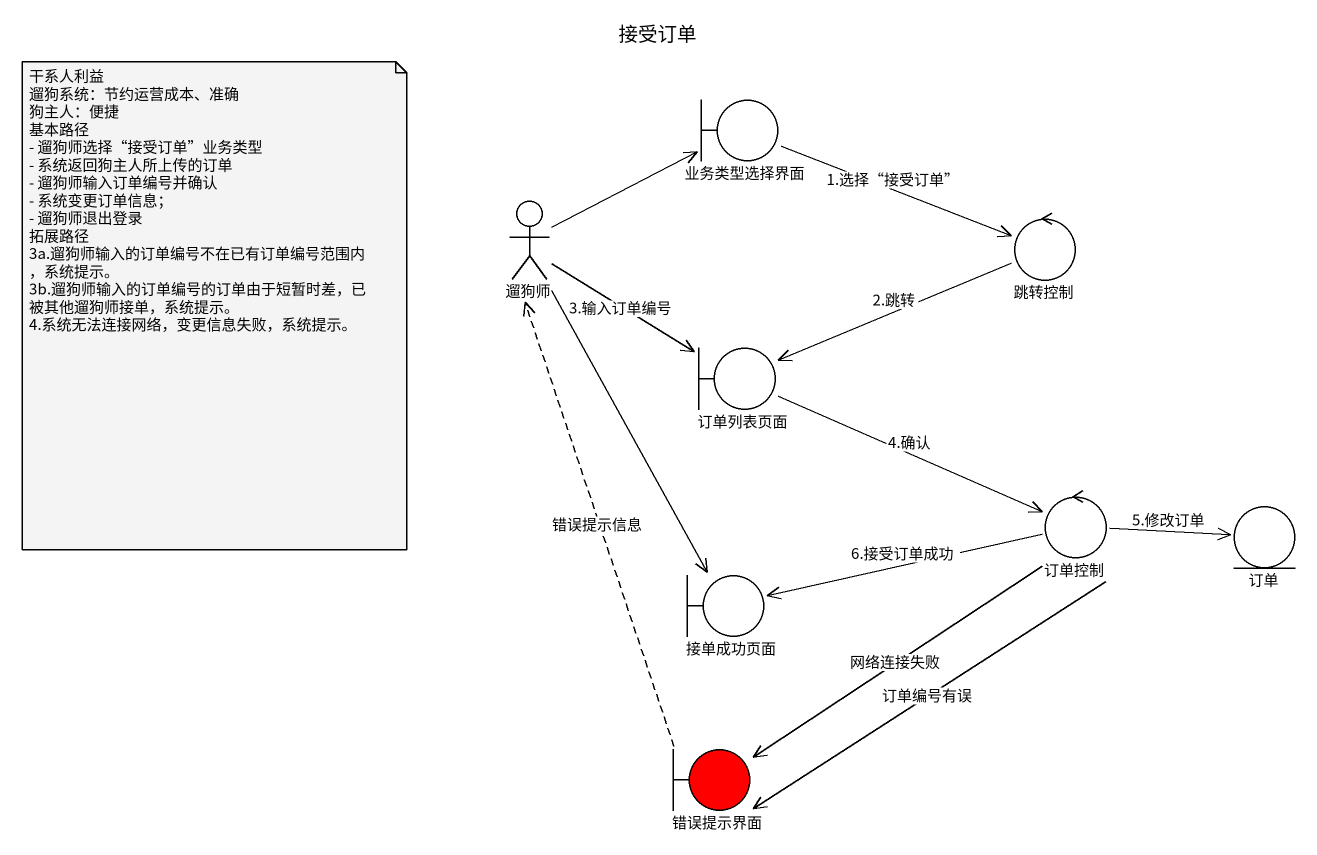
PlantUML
@startuml
title 接受订单
boundary 业务类型选择界面
actor 遛狗师
control 跳转控制
boundary 订单列表页面
control 订单控制
entity 订单
boundary 接单成功页面
boundary 错误提示界面 #FF0000
业务类型选择界面 -right-> 跳转控制 : 1.选择“接受订单”
遛狗师 -right-> 业务类型选择界面
遛狗师 --> 订单列表页面 : 3.输入订单编号
遛狗师 --> 接单成功页面
跳转控制 -left-> 订单列表页面 : 2.跳转
订单列表页面 -right-> 订单控制 : 4.确认
订单控制 -right-> 订单 : 5.修改订单
订单控制 -left-> 接单成功页面 : 6.接受订单成功
订单控制 --> 错误提示界面 : 订单编号有误
订单控制 --> 错误提示界面 : 网络连接失败
错误提示界面 .up.> 遛狗师 : 错误提示信息
note as N1
  干系人利益
  遛狗系统：节约运营成本、准确
  狗主人：便捷
  基本路径
  - 遛狗师选择“接受订单”业务类型
  - 系统返回狗主人所上传的订单
  - 遛狗师输入订单编号并确认
  - 系统变更订单信息；
  - 遛狗师退出登录
  拓展路径
  3a.遛狗师输入的订单编号不在已有订单编号范围内，系统提示。
  3b.遛狗师输入的订单编号的订单由于短暂时差，已被其他遛狗师接单，系统提示。
  4.系统无法连接网络，变更信息失败，系统提示。
end note
@enduml
